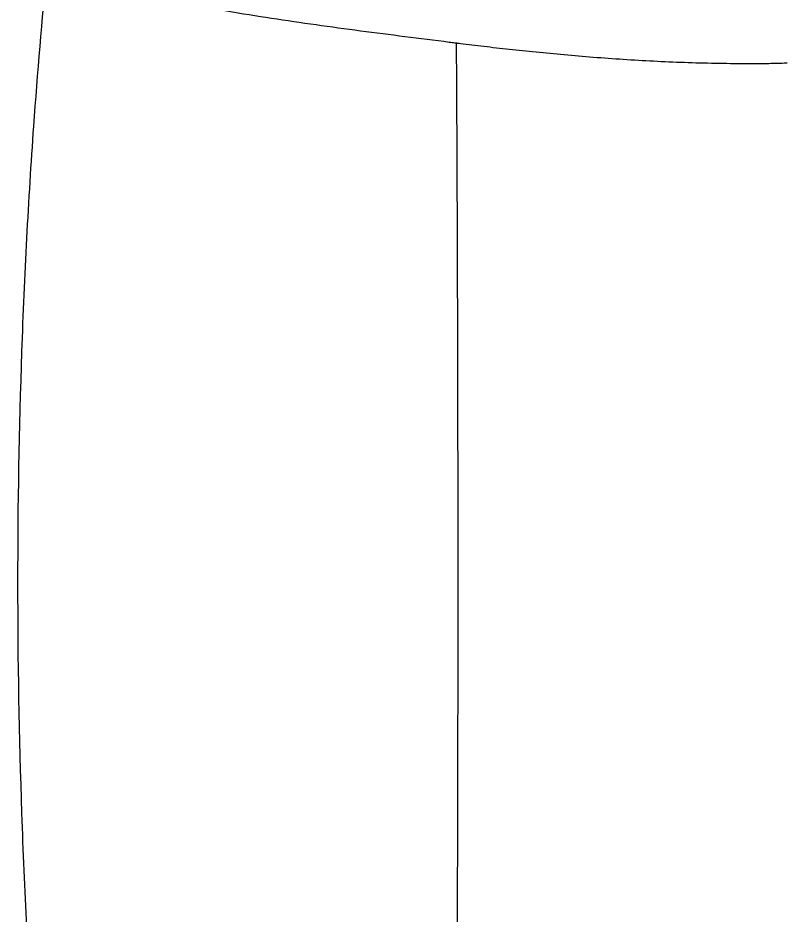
# Model space of a CAD drawing. Header units: inches. Extents: x 0 to 84, y -22 to 124.
# Drawn here: x 28.16 to 39.62, y 15.29 to 28.66 of the extents above; entities that cross this region are included whole.
import ezdxf

# ---------------------------------------------------------------- set-up
doc = ezdxf.new("R2010")
doc.units = ezdxf.units.IN
doc.header["$MEASUREMENT"] = 0
doc.layers.add('1', color=4, linetype='Continuous')

# ---------------------------------------------------------------- blocks, each defined once
blk = doc.blocks.new('2026 RELAY')
at = {"layer": '1', "color": 3, "linetype": 'Continuous', "lineweight": 25}
for points, knots in [([(28.59, 10.643), (28.516, 11.393), (28.36, 13.244), (28.2, 16.291), (28.14, 19.741), (28.2, 23.191), (28.361, 26.259), (28.52, 28.13), (28.596, 28.9)], [0.1614862, 0.1614862, 0.1614862, 0.1614862, 0.25, 0.375, 0.5, 0.625, 0.75, 0.8409005, 0.8409005, 0.8409005, 0.8409005]), ([(34.69, 27.78), (34.683, 27.781), (34.649, 27.785), (34.394, 27.817), (33.926, 27.876), (33.264, 27.961), (32.601, 28.05), (31.938, 28.147), (31.273, 28.254), (30.773, 28.346), (30.446, 28.412), (30.335, 28.435), (30.265, 28.45), (30.231, 28.457), (30.175, 28.47), (30.077, 28.491), (29.882, 28.535), (29.659, 28.589), (29.464, 28.64), (29.352, 28.67), (29.24, 28.701), (29.1, 28.741), (28.876, 28.808), (28.708, 28.862), (28.596, 28.9)], [0.4277454, 0.4277454, 0.4277454, 0.4277454, 0.4296875, 0.4375, 0.5, 0.5625, 0.625, 0.6875, 0.75, 0.8125, 0.828125, 0.8417969, 0.84375, 0.8476562, 0.8515625, 0.859375, 0.875, 0.90625, 0.921875, 0.9296875, 0.9375, 0.953125, 0.96875, 1, 1, 1, 1]), ([(39.619, 27.481), (39.605, 27.481), (39.554, 27.479), (39.426, 27.476), (39.161, 27.472), (38.779, 27.473), (38.319, 27.482), (37.859, 27.498), (37.403, 27.522), (36.953, 27.551), (36.512, 27.586), (36.085, 27.624), (35.674, 27.665), (35.285, 27.708), (34.981, 27.744), (34.795, 27.767), (34.718, 27.776), (34.697, 27.779), (34.69, 27.78)], [0.0673904, 0.0673904, 0.0673904, 0.0673904, 0.0703125, 0.078125, 0.09375, 0.125, 0.15625, 0.1875, 0.21875, 0.25, 0.28125, 0.3125, 0.34375, 0.375, 0.40625, 0.421875, 0.4257812, 0.4277454, 0.4277454, 0.4277454, 0.4277454]), ([(34.69, 27.78), (34.693, 27.302), (34.701, 25.734), (34.711, 23.054), (34.714, 19.741), (34.711, 16.428), (34.701, 13.854), (34.694, 12.39), (34.692, 12.015)], [0.206846, 0.206846, 0.206846, 0.206846, 0.2620004, 0.3870004, 0.5120004, 0.6370004, 0.7620004, 0.8051544, 0.8051544, 0.8051544, 0.8051544])]:
    blk.add_open_spline(points, degree=3, knots=knots, dxfattribs=at)

msp = doc.modelspace()

# ---------------------------------------------------------------- block references
msp.add_blockref('2026 RELAY', (0, 0.5))

doc.saveas('drawing.dxf')
